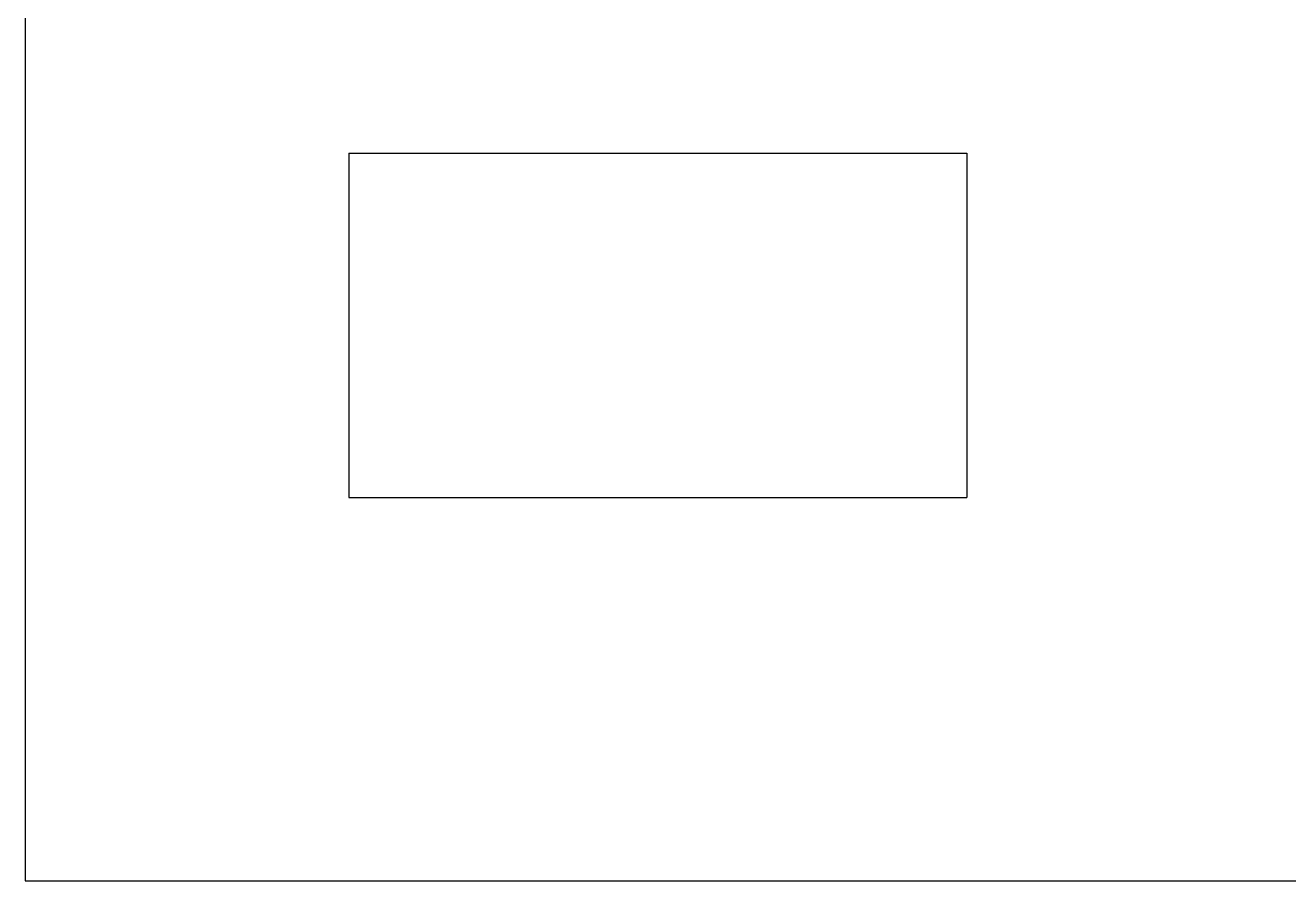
# Model space of a CAD drawing. Header units: millimetres. Extents: x -179594 to 13478, y -20517 to 22627.
# Drawn here: x 9501 to 9713.7, y 4228.3 to 4372.4 of the extents above; entities that cross this region are included whole.
import ezdxf

# ---------------------------------------------------------------- set-up
doc = ezdxf.new("R2010")
doc.units = ezdxf.units.MM
doc.header["$MEASUREMENT"] = 0
doc.layers.get('0').update_dxf_attribs({"lineweight": 25})

msp = doc.modelspace()

# ---------------------------------------------------------------- linework, layer by layer
for p, q in [((9555.463, 4350.819), (9659.463, 4350.819)), ((9555.463, 4350.819), (9555.463, 4292.819)), ((9659.463, 4350.819), (9659.463, 4292.819)), ((9555.463, 4292.819), (9659.463, 4292.819))]:
    msp.add_line(p, q)
msp.add_lwpolyline([(9500.963, 4228.319), (10250.963, 4228.319), (10250.963, 4448.319), (9500.963, 4448.319), (9500.963, 4228.319)], close=True)

doc.saveas('drawing.dxf')
